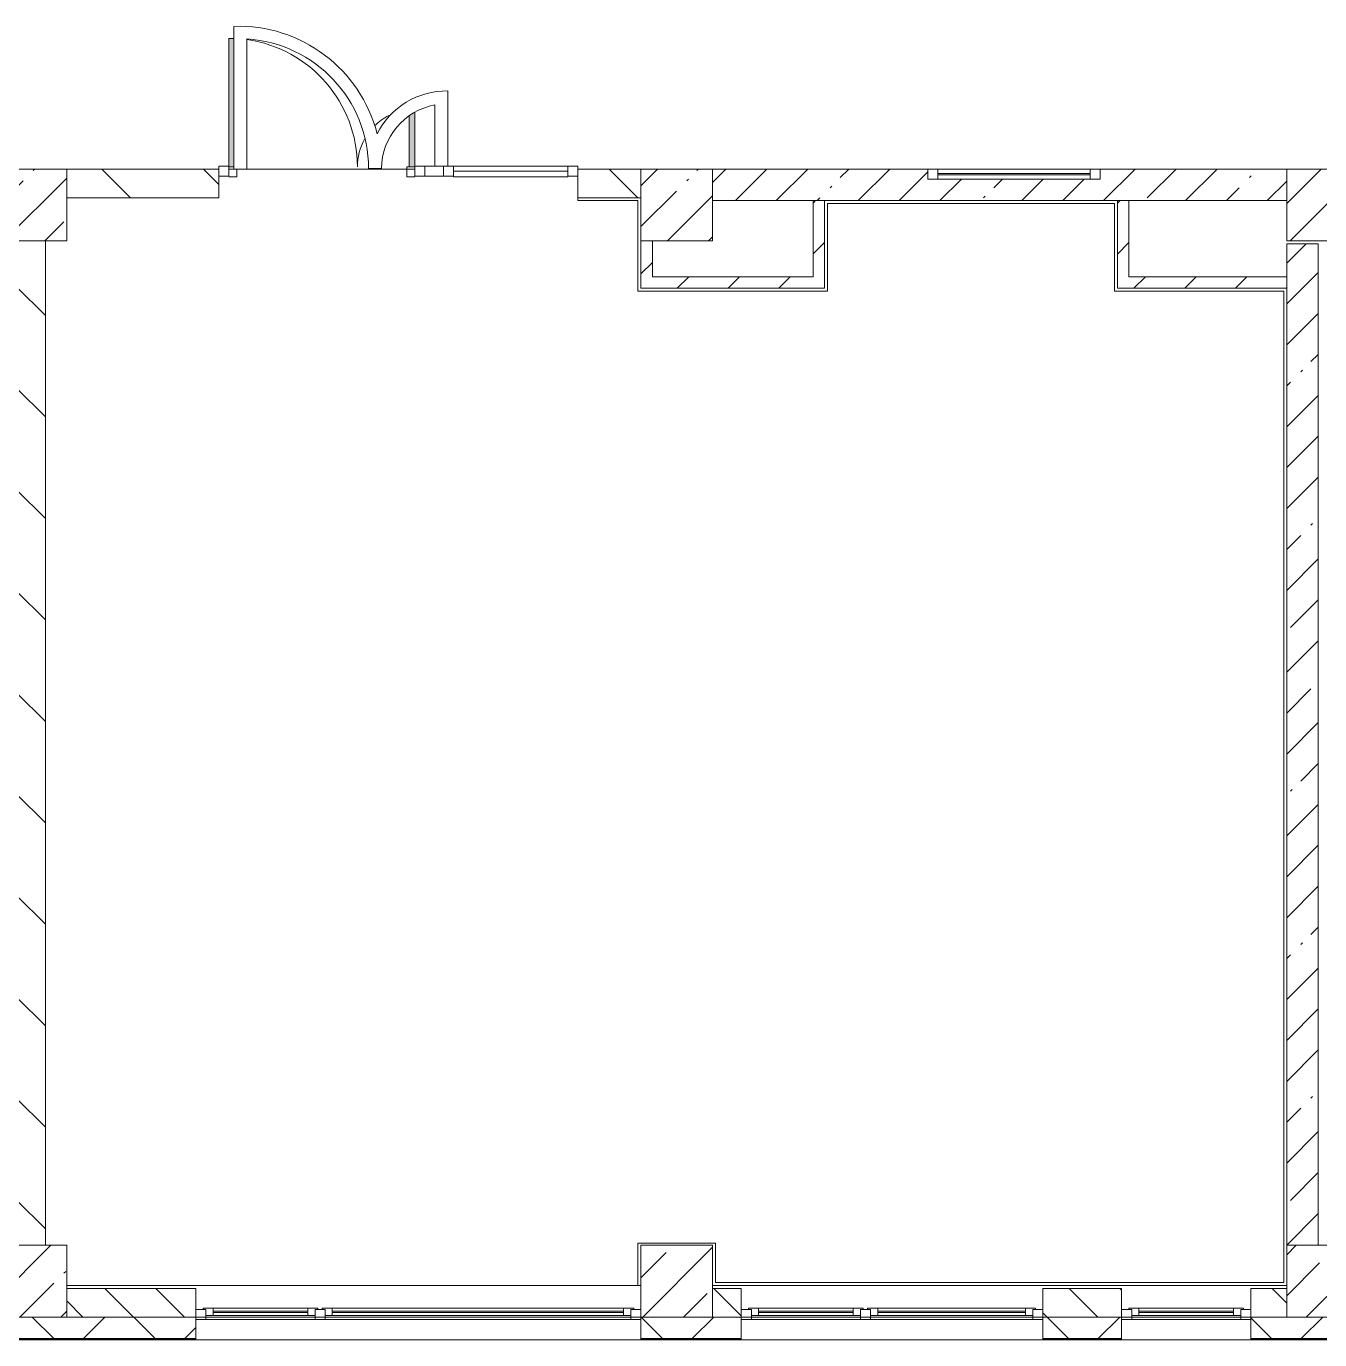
# Model space of a CAD drawing. Header units: millimetres. Extents: x -8624 to 194831, y -8553 to 29000.
# Drawn here: x 56628 to 65640, y -258 to 8895 of the extents above; entities that cross this region are included whole.
import ezdxf

# ---------------------------------------------------------------- set-up
doc = ezdxf.new("R2010")
doc.units = ezdxf.units.MM
for name, color, linetype, lineweight, true_color in [('A-DETL-GENF-3', 7, 'Continuous', 5, 0xaaaaaa), ('A-DOOR-1', 7, 'Continuous', 5, 0xaaaaaa), ('A-DOOR-2', 7, 'Continuous', 5, 0xe2e2e2), ('A-FLOR-2', 7, 'Continuous', 5, 0xaaaaaa)]:
    doc.layers.add(name, color=color, linetype=linetype, lineweight=lineweight, true_color=true_color)
for name, color, linetype, lineweight in [('A-GLAZ', 7, 'Continuous', 5), ('A-GLAZ-CURT', 7, 'Continuous', 5), ('A-GLAZ-CWMG', 7, 'Continuous', 5), ('A-WALL', 7, 'Continuous', 5), ('A-WALL-2', 7, 'Continuous', 9), ('I-WALL', 7, 'Continuous', 5), ('S-COLS', 7, 'Continuous', 5)]:
    doc.layers.add(name, color=color, linetype=linetype, lineweight=lineweight)
pattern_1 = [(45, (0, 0), (-285.1231318439457, 285.1231318439457), []), (45, (285.123, 0), (-285.1231318439457, 285.1231318439457), [504.031, -100.806, 16.764, -84.042])]
pattern_2 = [(135, (0, 0), (-353.5533905932738, -353.5533905932737), [])]
pattern_3 = [(45, (0, 0), (-176.7766952966369, 176.7766952966369), [])]

# ---------------------------------------------------------------- blocks, each defined once
blk = doc.blocks.new('BSC_Колонна _Прямоугольная - 500х500-V4-3_1_1_птичка копия 1')
at = {"layer": 'S-COLS'}
h = blk.add_hatch(dxfattribs=at)
h.set_pattern_fill('FP_6', color=256, style=0, pattern_type=2)
h.set_pattern_definition([(45, (-61160, -7650), (-285.1231318439457, 285.1231318439457), []), (45, (-60874.877, -7650), (-285.1231318439457, 285.1231318439457), [504.031, -100.806, 16.764, -84.042])])
h.paths.add_polyline_path([(-249.9999999999258, -250.0000000000471), (250.0000000000818, -250.0000000000125), (250.0000000000818, 249.9999999999778), (-249.9999999999432, 249.9999999999778)])
for p, q in [((250.0000000000001, 250), (-250.0000000000001, 249.9999999999993)), ((-250.0000000000001, 249.9999999999993), (-249.9999999999954, -249.9999999999999)), ((249.9999999999998, -249.999999999992), (250.0000000000001, 250)), ((-249.9999999999954, -249.9999999999999), (249.9999999999998, -249.999999999992))]:
    blk.add_line(p, q, dxfattribs=at)
blk = doc.blocks.new('BSC_Колонна _Прямоугольная - 500х500-V11-3_1_1_птичка копия 1')
at = {"layer": 'S-COLS'}
h = blk.add_hatch(dxfattribs=at)
h.set_pattern_fill('FP_13', color=256, style=0, pattern_type=2)
h.set_pattern_definition([(45, (-61160, -150), (-285.1231318439457, 285.1231318439457), []), (45, (-60874.877, -150), (-285.1231318439457, 285.1231318439457), [504.031, -100.806, 16.764, -84.042])])
h.paths.add_polyline_path([(-249.9999999999258, -250.0000000000471), (250.0000000000818, -250.0000000000125), (250.0000000000818, 249.9999999999778), (-249.9999999999432, 249.9999999999778), (-249.9999999999432, 206.8729335123531)])
for p, q in [((250.0000000000001, 250), (-250.0000000000001, 249.9999999999993)), ((-250.0000000000001, 249.9999999999993), (-249.9999999999954, -249.9999999999999)), ((249.9999999999998, -249.999999999992), (250.0000000000001, 250)), ((-249.9999999999954, -249.9999999999999), (249.9999999999998, -249.999999999992))]:
    blk.add_line(p, q, dxfattribs=at)
blk = doc.blocks.new('BSC_Колонна _Прямоугольная - 500х500-V12-3_1_1_птичка копия 1')
at = {"layer": 'S-COLS'}
h = blk.add_hatch(dxfattribs=at)
h.set_pattern_fill('FP_14', color=256, style=0, pattern_type=2)
h.set_pattern_definition([(45, (-65660, -150), (-285.1231318439457, 285.1231318439457), []), (45, (-65374.877, -150), (-285.1231318439457, 285.1231318439457), [504.031, -100.806, 16.764, -84.042])])
h.paths.add_polyline_path([(-249.9999999999258, -250.0000000000471), (250.0000000000645, -250.0000000000125), (250.0000000000645, 249.9999999999778), (-249.9999999999258, 249.9999999999778), (-249.9999999999258, 206.8729335123531)])
for p, q in [((250.0000000000001, 250), (-250.0000000000001, 249.9999999999993)), ((-250.0000000000001, 249.9999999999993), (-249.9999999999954, -249.9999999999999)), ((249.9999999999998, -249.999999999992), (250.0000000000001, 250)), ((-249.9999999999954, -249.9999999999999), (249.9999999999998, -249.999999999992))]:
    blk.add_line(p, q, dxfattribs=at)
blk = doc.blocks.new('BSC_Колонна _Прямоугольная - 500х500-V15-3_1_1_птичка копия 1')
at = {"layer": 'S-COLS'}
h = blk.add_hatch(dxfattribs=at)
h.set_pattern_fill('FP_17', color=256, style=0, pattern_type=2)
h.set_pattern_definition([(45, (-65660, -7650), (-285.1231318439457, 285.1231318439457), []), (45, (-65374.877, -7650), (-285.1231318439457, 285.1231318439457), [504.031, -100.806, 16.764, -84.042])])
h.paths.add_polyline_path([(-31.80821292754327, -250.0000000000125), (250.0000000000818, -249.9999999999778), (250.0000000000818, 21.999999999995), (220.0000000000713, 21.999999999995), (220.0000000000713, 29.99999999999318), (250.0000000000818, 29.99999999999318), (250.0000000000818, 250.0000000000125), (-249.9999999999085, 250.0000000000125), (-249.9999999999085, -250.0000000000125)])
for p, q in [((219.9999999999848, 249.9999999999999), (-250.0000000000001, 249.9999999999993)), ((-250.0000000000001, 249.9999999999993), (-249.9999999999954, -249.9999999999999)), ((249.9999999999998, -249.999999999992), (249.9999999999999, 21.99999999998095)), ((-249.9999999999954, -249.9999999999999), (249.9999999999998, -249.999999999992))]:
    blk.add_line(p, q, dxfattribs=at)
blk = doc.blocks.new('BSC_Колонна _Прямоугольная - 500х500-V23-3_1_1_птичка копия 1')
at = {"layer": 'S-COLS'}
h = blk.add_hatch(dxfattribs=at)
h.set_pattern_fill('FP_34', color=256, style=0, pattern_type=2)
h.set_pattern_definition([(45, (-56660, -150), (-285.1231318439457, 285.1231318439457), []), (45, (-56374.877, -150), (-285.1231318439457, 285.1231318439457), [504.031, -100.806, 16.764, -84.042])])
h.paths.add_polyline_path([(-249.9999999999258, -250.0000000000125), (250.0000000000645, -249.9999999999432), (250.0000000000645, 250.0000000000471), (-249.9999999999432, 250.0000000000471), (-249.9999999999432, 206.8729335123531)])
for p, q in [((250.0000000000001, 250), (-250.0000000000001, 249.9999999999993)), ((-250.0000000000001, 249.9999999999993), (-249.9999999999954, -249.9999999999999)), ((249.9999999999998, -249.999999999992), (250.0000000000001, 250)), ((-249.9999999999954, -249.9999999999999), (249.9999999999998, -249.999999999992))]:
    blk.add_line(p, q, dxfattribs=at)
blk = doc.blocks.new('BSC_Колонна _Прямоугольная - 500х500-V24-3_1_1_птичка копия 1')
at = {"layer": 'S-COLS'}
h = blk.add_hatch(dxfattribs=at)
h.set_pattern_fill('FP_35', color=256, style=0, pattern_type=2)
h.set_pattern_definition([(45, (-56660, -7650), (-285.1231318439457, 285.1231318439457), []), (45, (-56374.877, -7650), (-285.1231318439457, 285.1231318439457), [504.031, -100.806, 16.764, -84.042])])
h.paths.add_polyline_path([(-249.9999999999258, -250.0000000000125), (250.0000000000645, -249.9999999999432), (250.0000000000645, 250.0000000000471), (-249.9999999999432, 250.0000000000471)])
for p, q in [((250.0000000000001, 250), (-250.0000000000001, 249.9999999999993)), ((-250.0000000000001, 249.9999999999993), (-249.9999999999954, -249.9999999999999)), ((249.9999999999998, -249.999999999992), (250.0000000000001, 250)), ((-249.9999999999954, -249.9999999999999), (249.9999999999998, -249.999999999992))]:
    blk.add_line(p, q, dxfattribs=at)
blk = doc.blocks.new('120_Окно_СКБ_2Ст - 120_Окно_СКБ_2Ст 3100х2500 _мал_створка слева_ 2-22446355-3_1_1_птичка копия 1')
at = {"layer": 'A-GLAZ'}
for p, q in [((-1550.000000000005, -126.9999999999662), (-1550.000000000005, -56.99999999995605)), ((-1550.000000000005, -56.99999999995605), (-1479.999999999972, -56.99999999995618)), ((1549.999999999991, -56.99999999996092), (-1550.000000000006, -56.99999999995591)), ((-1479.999999999972, -56.99999999995618), (-1479.999999999972, -126.9999999999663)), ((650.0000000000198, -86.99999999997189), (-1479.999999999978, -86.99999999996503)), ((-1479.999999999978, -86.99999999996503), (-1479.999999999979, -126.9999999999675)), ((-1429.999999999976, -136.9999999999591), (-1429.999999999973, -86.9999999999651)), ((600.0000000000285, -136.9999999999746), (600.0000000000284, -86.99999999997173)), ((650.0000000000249, -126.9999999999697), (650.0000000000249, -56.99999999995956)), ((650.0000000000249, -56.99999999995956), (720.0000000000246, -56.9999999999597)), ((650.0000000000196, -126.9999999999744), (650.0000000000198, -86.99999999997189)), ((720.0000000000246, -56.9999999999597), (720.0000000000246, -126.9999999999698)), ((1480.000000000027, -86.99999999997233), (720.000000000027, -86.9999999999699)), ((720.000000000027, -86.9999999999699), (720.0000000000267, -126.9999999999724)), ((770.0000000000308, -136.9999999999731), (770.0000000000314, -86.99999999997003)), ((1430.000000000035, -136.9999999999752), (1430.000000000035, -86.99999999997216)), ((1480.00000000004, -126.9999999999711), (1480.00000000004, -56.99999999996092)), ((1480.00000000004, -56.99999999996092), (1549.999999999991, -56.99999999996106)), ((1480.000000000026, -126.9999999999748), (1480.000000000027, -86.99999999997233)), ((1549.999999999991, -56.99999999996106), (1549.999999999991, -126.9999999999712)), ((-1479.999999999972, -126.9999999999663), (-1550.000000000005, -126.9999999999662)), ((-1549.999963410358, -126.999999999966), (-1499.999999999971, -126.9999999999661)), ((-1479.999999999979, -126.9999999999675), (-1499.999999999976, -126.9999999999675)), ((-1499.999999999976, -126.9999999999675), (-1499.999999999976, -136.999999999968)), ((-1499.999999999976, -136.999999999968), (670.0000000000283, -136.999999999975)), ((670.0000000000284, -136.9999999999753), (-1499.999999999976, -136.9999999999579)), ((-1429.999999999974, -106.9999999999631), (600.0000000000288, -106.9999999999696)), ((600.0000000000288, -116.9999999999696), (-1429.999999999975, -116.999999999963)), ((720.0000000000246, -126.9999999999698), (650.0000000000249, -126.9999999999697)), ((670.0000000000283, -126.9999999999745), (650.0000000000196, -126.9999999999744)), ((670.0000000000239, -126.9999999999696), (700.000000000028, -126.9999999999697)), ((670.0000000000283, -136.999999999975), (670.0000000000283, -126.9999999999745)), ((720.0000000000267, -126.9999999999724), (700.0000000000305, -126.9999999999723)), ((700.0000000000305, -126.9999999999723), (700.0000000000305, -136.9999999999729)), ((700.0000000000305, -136.9999999999729), (1500.000000000035, -136.9999999999754)), ((1500.000000000035, -136.9999999999754), (700.0000000000304, -136.9999999999729)), ((770.0000000000313, -106.9999999999679), (1430.000000000035, -106.99999999997)), ((1430.000000000035, -116.9999999999699), (770.0000000000313, -116.9999999999678)), ((1549.999999999991, -126.9999999999712), (1480.00000000004, -126.9999999999711)), ((1500.000000000035, -126.9999999999749), (1480.000000000026, -126.9999999999748)), ((1500.000000000031, -126.9999999999709), (1549.999999999991, -126.999999999971)), ((1500.000000000035, -136.9999999999754), (1500.000000000035, -126.9999999999749))]:
    blk.add_line(p, q, dxfattribs=at)
blk = doc.blocks.new('120_Окно_СКБ_1Ст - 120_Окно_СКБ_1Ст 900х2500_h_-V30-3_1_1_птичка копия 1')
at = {"layer": 'A-GLAZ'}
for p, q in [((-450.0000000000072, -126.9999999999679), (-450.0000000000072, -56.9999999999578)), ((-450.0000000000072, -56.9999999999578), (-379.9999999999655, -56.99999999995794)), ((449.999999999992, -56.99999999995914), (-450.0000000000076, -56.99999999995769)), ((-379.9999999999655, -56.99999999995794), (-379.9999999999655, -126.9999999999681)), ((379.999999999989, -86.99999999996878), (-380.0000000000107, -86.99999999996635)), ((-380.0000000000107, -86.99999999996635), (-380.0000000000108, -126.9999999999688)), ((-330.0000000000068, -136.9999999999696), (-330.0000000000063, -86.9999999999665)), ((329.9999999999974, -136.9999999999717), (329.9999999999976, -86.99999999996864)), ((380.000000000048, -126.9999999999693), (380.000000000048, -56.99999999995916)), ((380.000000000048, -56.99999999995916), (449.9999999999924, -56.99999999995929)), ((379.9999999999889, -126.9999999999713), (379.999999999989, -86.99999999996878)), ((449.9999999999924, -56.99999999995929), (449.9999999999924, -126.9999999999694)), ((-379.9999999999655, -126.9999999999681), (-450.0000000000072, -126.9999999999679)), ((-450.0000000000076, -126.9999999999679), (-400.0000000000041, -126.999999999968)), ((-380.0000000000108, -126.9999999999688), (-400.000000000007, -126.9999999999688)), ((-400.000000000007, -126.9999999999688), (-400.000000000007, -136.9999999999693)), ((-400.000000000007, -136.9999999999693), (399.999999999997, -136.9999999999719)), ((399.999999999997, -136.9999999999719), (-400.000000000007, -136.9999999999693)), ((-330.0000000000065, -106.9999999999643), (329.9999999999974, -106.9999999999664)), ((329.9999999999974, -116.9999999999664), (-330.0000000000065, -116.9999999999643)), ((449.9999999999924, -126.9999999999694), (380.000000000048, -126.9999999999693)), ((399.999999999997, -126.9999999999714), (379.9999999999889, -126.9999999999713)), ((400.0000000000097, -126.9999999999692), (449.999999999992, -126.9999999999693)), ((399.999999999997, -136.9999999999719), (399.999999999997, -126.9999999999714))]:
    blk.add_line(p, q, dxfattribs=at)
blk = doc.blocks.new('120_Окно_СКБ_2Ст - 120_Окно_СКБ_2Ст 2100х2400 _мал створка справа_-V31-3_1_1_птичка копия 1')
at = {"layer": 'A-GLAZ'}
for p, q in [((-1050.000000000006, -126.999999999967), (-1050.000000000006, -56.99999999995686)), ((-1050.000000000006, -56.99999999995686), (-979.999999999972, -56.99999999995699)), ((1049.999999999991, -56.9999999999601), (-1050.000000000006, -56.99999999995672)), ((-979.999999999972, -56.99999999995699), (-979.999999999972, -126.9999999999671)), ((150.0000000000198, -86.99999999996864), (-979.9999999999795, -86.999999999965)), ((-979.9999999999795, -86.999999999965), (-979.9999999999797, -126.9999999999675)), ((-929.9999999999758, -136.9999999999682), (-929.9999999999752, -86.99999999996517)), ((100.0000000000283, -136.9999999999715), (100.0000000000284, -86.99999999996848)), ((150.0000000000245, -126.999999999969), (150.0000000000245, -56.99999999995882)), ((150.0000000000245, -56.99999999995882), (220.0000000000244, -56.99999999995889)), ((150.0000000000196, -126.9999999999712), (150.0000000000198, -86.99999999996864)), ((220.0000000000244, -56.99999999995889), (220.0000000000244, -126.999999999969)), ((980.0000000000263, -86.99999999997071), (220.0000000000266, -86.99999999996828)), ((220.0000000000266, -86.99999999996828), (220.0000000000265, -126.9999999999708)), ((270.0000000000305, -136.9999999999715), (270.000000000031, -86.99999999996842)), ((930.0000000000348, -136.9999999999736), (930.0000000000349, -86.99999999997056)), ((980.0000000000405, -126.9999999999702), (980.0000000000405, -56.9999999999601)), ((980.0000000000405, -56.9999999999601), (1049.999999999992, -56.99999999996024)), ((980.0000000000261, -126.9999999999732), (980.0000000000263, -86.99999999997071)), ((1049.999999999992, -56.99999999996024), (1049.999999999992, -126.9999999999704)), ((-979.999999999972, -126.9999999999671), (-1050.000000000006, -126.999999999967)), ((-1050.000000000006, -126.9999999999668), (-999.9999999999815, -126.9999999999669)), ((-979.9999999999797, -126.9999999999675), (-999.9999999999761, -126.9999999999674)), ((-999.9999999999761, -126.9999999999674), (-999.9999999999762, -136.9999999999679)), ((-999.9999999999761, -136.9999999999679), (170.0000000000281, -136.9999999999717)), ((170.0000000000281, -136.9999999999718), (-999.9999999999761, -136.999999999968)), ((-929.9999999999753, -106.999999999963), (100.0000000000284, -106.9999999999663)), ((100.0000000000283, -116.9999999999663), (-929.9999999999757, -116.9999999999629)), ((220.0000000000244, -126.999999999969), (150.0000000000245, -126.999999999969)), ((170.0000000000281, -126.9999999999712), (150.0000000000196, -126.9999999999712)), ((170.0000000000174, -126.9999999999688), (200.0000000000322, -126.9999999999688)), ((170.0000000000281, -136.9999999999717), (170.0000000000281, -126.9999999999712)), ((220.0000000000265, -126.9999999999708), (200.0000000000303, -126.9999999999707)), ((200.0000000000303, -126.9999999999707), (200.0000000000302, -136.9999999999712)), ((200.0000000000302, -136.9999999999712), (1000.000000000034, -136.9999999999738)), ((1000.000000000034, -136.9999999999738), (200.0000000000302, -136.9999999999712)), ((270.0000000000308, -106.9999999999662), (930.0000000000348, -106.9999999999684)), ((930.0000000000348, -116.9999999999683), (270.0000000000308, -116.9999999999662)), ((1049.999999999992, -126.9999999999704), (980.0000000000405, -126.9999999999702)), ((1000.000000000034, -126.9999999999733), (980.0000000000261, -126.9999999999732)), ((1000.000000000041, -126.9999999999701), (1049.999999999991, -126.9999999999702)), ((1000.000000000034, -136.9999999999738), (1000.000000000034, -126.9999999999733))]:
    blk.add_line(p, q, dxfattribs=at)
blk = doc.blocks.new('Прямоугольный импост - 50 x 70 мм-V135-3_1_1_птичка копия 1')
at = {"layer": 'A-GLAZ-CWMG'}
for p, q in [((-70.0000000000014, 34.99999999999962), (0, 34.99999999999962)), ((-70.0000000000014, -34.99999999999962), (-70.0000000000014, 34.99999999999962)), ((0, 34.99999999999962), (0, -34.99999999999962)), ((0, -34.99999999999962), (-70.0000000000014, -34.99999999999962))]:
    blk.add_line(p, q, dxfattribs=at)
blk = doc.blocks.new('Дверь_Витражная_остекление_ - ДВН_ДАО_Главный вход_1200 в свету-V144-3_1_1_птичка копия 1')
at = {"layer": 'A-DOOR-2'}
for points in [[(-647.4999999999308, 29.99999999999318), (-613.4883955160102, 35.00000000004402), (-613.4883955160102, 924.9999999999803), (-647.4999999999135, 921.0285123780409), (-647.4999999999308, 35.00000000004402)], [(647.5000000000521, 29.99999999999318), (647.5000000000521, 409.7514896865248), (607.5000000000438, 377.6535876246715), (607.5000000000438, 29.99999999999318)]]:
    blk.add_hatch(color=256, dxfattribs=at).paths.add_polyline_path(points)
at = {"layer": 'A-DETL-GENF-3'}
for p, q in [((-613.4883955160785, 924.9999999999727), (-647.4999999999917, 924.9999999999728)), ((-647.4999999999917, 924.9999999999728), (-647.4999999999932, 35.0000000000493)), ((607.4999999999853, 384.3286466732542), (607.499999999986, 29.99999999999379)), ((647.499999999986, 35.00000000000707), (647.4999999999853, 409.7514896866024)), ((-647.4999999999932, 29.99999999999403), (-613.4883955160694, 29.99999999999397)), ((-613.4883955160675, 29.99999999999399), (-647.499999999993, 29.99999999999397)), ((-592.499999999993, -40.000000000006), (-592.499999999993, 14.27663262148896)), ((592.499999999986, -40.00000000000602), (592.499999999986, 29.99999999999399)), ((592.499999999986, 29.99999999999398), (647.499999999986, 29.99999999999398)), ((607.499999999986, 29.99999999999376), (647.499999999986, 29.99999999999384)), ((-647.499999999993, -40.00000000000602), (-592.4999999999928, -40.000000000006)), ((647.499999999986, -40.00000000000602), (592.499999999986, -40.00000000000602))]:
    blk.add_line(p, q, dxfattribs=at)
at = {"layer": 'A-DOOR-1'}
for p, q in [((-647.4999999999898, 924.9999999999732), (-647.499999999993, 35.00000000004943)), ((647.4999999999848, 409.7514896866027), (647.499999999986, 35.00000000000713))]:
    blk.add_line(p, q, dxfattribs=at)
for centre, radius, start, end in [((-647.4999999999931, 29.99999999999402), 894.9999999999797, 87.78642507887356, 89.99999999999984), ((-647.4999999999931, 29.99999999999402), 894.999999999979, 359.9999999999996, 81.92896125367729), ((647.4999999999861, 29.99999999999401), 400.0000000000005, 116.9008614703903, 134.5716358946997), ((647.4999999999861, 29.99999999999401), 400.0000000000004, 151.2391021069193, 179.9999999999997)]:
    blk.add_arc(centre, radius, start, end, dxfattribs=at)
blk = doc.blocks.new('Системная панель - Стемалит - 40мм-V137-3_1_1_птичка копия 1')
at = {"layer": 'A-GLAZ-CURT'}
for p, q in [((65.00000000000254, 34.99999999999962), (-65.00000000000254, 34.99999999999962)), ((-65.00000000000254, 34.99999999999962), (-65.00000000000254, -34.99999999999962)), ((65.00000000000254, -34.99999999999962), (65.00000000000254, 34.99999999999962)), ((-65.00000000000254, -34.99999999999962), (65.00000000000254, -34.99999999999962))]:
    blk.add_line(p, q, dxfattribs=at)
blk = doc.blocks.new('Прямоугольный импост - 50 x 70 мм-V138-3_1_1_птичка копия 1')
at = {"layer": 'A-GLAZ-CWMG'}
for p, q in [((-35.0000000000007, 34.99999999999962), (35.0000000000007, 34.99999999999962)), ((-35.0000000000007, -34.99999999999962), (-35.0000000000007, 34.99999999999962)), ((35.0000000000007, 34.99999999999962), (35.0000000000007, -34.99999999999962)), ((35.0000000000007, -34.99999999999962), (-35.0000000000007, -34.99999999999962))]:
    blk.add_line(p, q, dxfattribs=at)
blk = doc.blocks.new('Прямоугольный импост - 50 x 70 мм-V139-3_1_1_птичка копия 1')
at = {"layer": 'A-GLAZ-CWMG'}
for p, q in [((0, 34.99999999999962), (-70.0000000000014, 34.99999999999962)), ((-70.0000000000014, 34.99999999999962), (-70.0000000000014, -34.99999999999962)), ((0, -34.99999999999962), (0, 34.99999999999962)), ((-70.0000000000014, -34.99999999999962), (0, -34.99999999999962))]:
    blk.add_line(p, q, dxfattribs=at)
blk = doc.blocks.new('Системная панель - Стекло - 40мм-V145-3_1_1_птичка копия 1')
at = {"layer": 'A-GLAZ-CURT'}
h = blk.add_hatch(dxfattribs=at)
h.set_pattern_fill('FP_114', color=256, style=0, pattern_type=2)
h.set_pattern_definition([(45, (-60502.5, -7385.723000000001), (-1414.213562373095, 1414.213562373095), [1000, -3000]), (45, (-61502.5, -7885.723000000001), (-1414.213562373095, 1414.213562373095), [3000, -1000]), (45, (-59502.5, -8385.723), (-1414.213562373095, 1414.213562373095), [1000, -3000])])
h.paths.add_polyline_path([(397.5000000000742, -39.99999999999091), (397.5000000000742, 3.465174813754857e-11), (-397.4999999999356, 0), (-397.4999999999356, -39.99999999999091)])
for p, q in [((397.5000000000049, 0), (-397.5000000000049, 0)), ((-397.5000000000049, 0), (-397.5000000000049, -39.99999999999957)), ((397.5000000000049, -39.99999999999957), (397.5000000000049, 0)), ((-397.5000000000049, -39.99999999999957), (397.5000000000049, -39.99999999999957))]:
    blk.add_line(p, q, dxfattribs=at)
blk = doc.blocks.new('Прямоугольный импост - 50 x 70 мм-V141-3_1_1_птичка копия 1')
at = {"layer": 'A-GLAZ-CWMG'}
for p, q in [((-35.0000000000007, 34.99999999999962), (35.0000000000007, 34.99999999999962)), ((-35.0000000000007, -34.99999999999962), (-35.0000000000007, 34.99999999999962)), ((35.0000000000007, 34.99999999999962), (35.0000000000007, -34.99999999999962)), ((35.0000000000007, -34.99999999999962), (-35.0000000000007, -34.99999999999962))]:
    blk.add_line(p, q, dxfattribs=at)
blk = doc.blocks.new('Прямоугольный импост - 50 x 70 мм-V142-3_1_1_птичка копия 1')
at = {"layer": 'A-GLAZ-CWMG'}
blk.add_line((42059.99998117722, 7920.00000533465), (41264.99998117721, 7920.000005334658), dxfattribs=at)
blk = doc.blocks.new('120_Окно_СКБ_1Ст - 120_Окно_СКБ_1Ст 400х1200 EI30-V148-3_1_1_птичка копия 1')
at = {"layer": 'A-GLAZ'}
for p, q in [((-600.0000000000073, 40.00000000095767), (-600.0000000000073, 110.0000000009678)), ((-600.0000000000073, 110.0000000009678), (-529.9999999999654, 110.0000000009677)), ((599.9999999999919, 110.000000000966), (-600.0000000000076, 110.0000000009679)), ((-529.9999999999654, 110.0000000009677), (-529.9999999999654, 40.00000000095757)), ((530.0000000000479, 40.00000000095588), (530.0000000000479, 110.000000000966)), ((530.0000000000479, 110.000000000966), (599.9999999999923, 110.0000000009659)), ((599.9999999999923, 110.0000000009659), (599.9999999999923, 40.00000000095577)), ((-529.9999999999654, 40.00000000095757), (-600.0000000000073, 40.00000000095767)), ((-600.0000000000076, 40.00000000095777), (599.9999999999919, 40.00000000095583)), ((529.9999999999892, 80.00000000095692), (-530.0000000000099, 80.00000000096034)), ((529.9999999999892, 70.00000000095696), (-530.0000000000099, 70.00000000096038)), ((599.9999999999923, 40.00000000095577), (530.0000000000479, 40.00000000095588))]:
    blk.add_line(p, q, dxfattribs=at)

msp = doc.modelspace()

# ---------------------------------------------------------------- hatches: boundary and pattern name
at = {"layer": 'A-WALL'}
h = msp.add_hatch(dxfattribs=at)
h.set_pattern_fill('FP_25', color=256, style=0, pattern_type=2)
h.set_pattern_definition([(135, (0, 0), (-176.7766952966369, -176.7766952966369), [])])
h.paths.add_polyline_path([(65159.99998200464, -100.0000000018485), (65409.99998117729, -100.0000000018485), (65409.99998117732, 99.99999999814072), (65159.99998200464, 99.99999999814072)])
h.paths.add_polyline_path([(54760.00002882862, -100.0000000018485), (55510.00002882863, -100.0000000018485), (55510.00002882863, 99.99999999817537), (54760.00002882862, 99.99999999817537)])
h.paths.add_polyline_path([(56909.99998117727, -100.0000000018485), (57810.00001776696, -100.0000000018485), (57810.00001776696, 99.99999999817537), (56909.99998117727, 99.99999999817537), (56909.99998117727, -52.16707153344387)])
h.paths.add_polyline_path([(64259.99998200464, -100.0000000018485), (64259.99998200464, 99.99999999814072), (63710.00001776696, 99.99999999817537), (63710.00001776696, -100.0000000018485)])
h.paths.add_polyline_path([(61409.99998117732, -100.0000000018485), (61610.00001776699, -100.0000000018485), (61610.00001776699, 99.99999999817537), (61409.99998117732, 99.99999999817537), (61409.99998117732, 42.85713240114137)])
h.paths.add_polyline_path([(43409.99998117727, -100.0000000017792), (44309.99999639121, -100.0000000017792), (44309.99999639121, 99.99999999821003), (43409.99998117727, 99.99999999821003), (43409.99998117727, -9.090909930918952)])
h.paths.add_polyline_path([(47909.99997850879, -100.0000000017792), (48160.00001545438, -100.0000000017792), (48160.00001545438, 99.99999999821003), (47909.99997850879, 99.99999999821003), (47909.99997850879, 5.660357372297859)])
h.paths.add_polyline_path([(41569.8793071824, -100.0000000017792), (41759.99998117729, -100.0000000017792), (41759.99998117729, 99.99999999821003), (41139.99989150298, 99.99999999821003), (41139.99989150298, -100.0000000017445)])
h.paths.add_polyline_path([(50260.00001545437, -100.0000000017792), (51010.00001776707, -100.0000000017792), (51010.00001776708, 99.99999999817537), (50260.00001545437, 99.99999999821003)])
h.paths.add_polyline_path([(42909.99998117726, -100.0000000017792), (42909.99998117726, 99.99999999821003), (42659.9999811773, 99.99999999821003), (42659.9999811773, -100.0000000017792)])
h.paths.add_polyline_path([(52409.99998117727, -100.0000000017792), (52660.00002882863, -100.0000000017792), (52660.00002882863, 99.99999999817537), (52409.99998117727, 99.99999999817537), (52409.99998117727, 33.33332160776327)])
h.paths.add_polyline_path([(38539.99989636697, -100.0000000017445), (38539.99989636697, 99.99999999821003), (38489.99997886463, 99.99999999821003), (38489.99997886463, -100.0000000017445)])
h = msp.add_hatch(dxfattribs=at)
h.set_pattern_fill('FP_27', color=256, style=0, pattern_type=2)
h.set_pattern_definition([(45, (0, 0), (-353.5533905932738, 353.5533905932738), []), (135, (0, 0), (-353.5533905932738, -353.5533905932737), [])])
h.paths.add_polyline_path([(71559.99998568461, -250.0000000018837), (75699.99999297776, -250.0000000018837), (75699.99999297776, -100.0000000018831), (71559.99998568461, -100.0000000018831)])
h.paths.add_polyline_path([(70083.43481659549, -250.0000000018837), (70659.99998568461, -250.0000000018837), (70659.99998568461, -100.0000000018831), (67060.00005172318, -100.0000000018831), (67060.00005172318, -250.000000001849)])
h.paths.add_polyline_path([(61172.9487199039, -250.000000001849), (61610.00001776697, -250.000000001849), (61610.00001776699, -100.0000000018485), (60910.00001776698, -100.0000000018485), (60910.00001776698, -250.000000001849)])
h.paths.add_polyline_path([(64259.99998200464, -250.000000001849), (64259.99998200464, -100.0000000018485), (63710.00001776696, -100.0000000018485), (63710.00001776696, -250.000000001849)])
h.paths.add_polyline_path([(56717.7056715581, -250.000000001849), (57810.00001776697, -250.000000001849), (57810.00001776696, -100.0000000018485), (56627.08964493667, -100.0000000018485), (56627.08964493667, -250.000000001849)])
h.paths.add_polyline_path([(66160.00005172318, -250.000000001849), (66160.00005172318, -100.0000000018831), (65159.99998200464, -100.0000000018831), (65159.99998200464, -250.000000001849), (65910.00004490327, -250.000000001849)])
at = {"layer": 'I-WALL'}
h = msp.add_hatch(dxfattribs=at)
h.set_pattern_fill('FP_26', color=256, style=0, pattern_type=2)
h.set_pattern_definition(pattern_2)
h.paths.add_polyline_path([(60469.99998117726, 7700.000005334584), (60909.99998117729, 7700.000005334584), (60909.99998117729, 7900.000005334573), (60469.99998117726, 7900.000005334573)])
h.paths.add_polyline_path([(57969.99998117729, 7700.000005334584), (57969.99998117729, 7900.000005334573), (56909.99998117727, 7900.000005334573), (56909.99998117727, 7700.000005334584), (57608.75428122727, 7700.000005334584)])
h = msp.add_hatch(dxfattribs=at)
h.set_pattern_fill('FP_23', color=256, style=0, pattern_type=2)
h.set_pattern_definition(pattern_1)
h.paths.add_polyline_path([(62909.99998117729, 7680.000005334554), (65409.99998117732, 7680.000005334554), (65409.99998117732, 7900.000005334538), (64109.99998117729, 7900.000005334538), (64109.99998117729, 7830.00000533556), (62909.99998117729, 7830.00000533556), (62909.99998117729, 7900.000005334573), (61409.99998117732, 7900.000005334573), (61409.99998117732, 7680.000005334554), (62189.99998117728, 7680.000005334554)])
h = msp.add_hatch(dxfattribs=at)
h.set_pattern_fill('FP_28', color=256, style=0, pattern_type=2)
h.set_pattern_definition(pattern_3)
h.paths.add_polyline_path([(62189.99998117728, 7150.00000533457), (62189.99998117728, 7680.000005334554), (62109.99998117729, 7680.000005334554), (62109.99998117729, 7150.00000533457)])
h = msp.add_hatch(dxfattribs=at)
h.set_pattern_fill('FP_28', color=256, style=0, pattern_type=2)
h.set_pattern_definition(pattern_3)
h.paths.add_polyline_path([(64309.99998117729, 7070.000005334588), (64309.99998117729, 7680.000005334554), (64229.99998117729, 7680.000005334554), (64229.99998117729, 7070.000005334588)])
h = msp.add_hatch(dxfattribs=at)
h.set_pattern_fill('FP_26', color=256, style=0, pattern_type=2)
h.set_pattern_definition(pattern_2)
h.paths.add_polyline_path([(56560.7131013523, 399.9999999982111), (56760.71310135229, 399.9999999982111), (56760.7131013523, 7400.000005334583), (56560.7131013523, 7400.000005334583), (56560.7131013523, 4710.887329966772)])
h = msp.add_hatch(dxfattribs=at)
h.set_pattern_fill('FP_28', color=256, style=0, pattern_type=2)
h.set_pattern_definition(pattern_3)
h.paths.add_polyline_path([(60989.99998117729, 7150.00000533457), (60989.99998117729, 7400.000005334548), (60909.99998117729, 7400.000005334548), (60909.99998117729, 7150.00000533457)])
h = msp.add_hatch(dxfattribs=at)
h.set_pattern_fill('FP_23', color=256, style=0, pattern_type=2)
h.set_pattern_definition(pattern_1)
h.paths.add_polyline_path([(65410.00004490328, 399.9999999981418), (65629.9999811773, 399.9999999981418), (65628.1917682497, 7380.000005334588), (65409.99998117732, 7380.000005334588), (65409.99998117732, 4710.887329966772)])
h = msp.add_hatch(dxfattribs=at)
h.set_pattern_fill('FP_28', color=256, style=0, pattern_type=2)
h.set_pattern_definition(pattern_3)
h.paths.add_polyline_path([(60909.99998117729, 7070.000005334588), (62189.99998117728, 7070.000005334588), (62189.99998117728, 7150.00000533457), (60909.99998117729, 7150.00000533457)])
h = msp.add_hatch(dxfattribs=at)
h.set_pattern_fill('FP_28', color=256, style=0, pattern_type=2)
h.set_pattern_definition(pattern_3)
h.paths.add_polyline_path([(65409.99998117732, 7070.000005334588), (65409.99998117732, 7150.00000533457), (64309.99998117729, 7150.00000533457), (64309.99998117729, 7070.000005334588), (64737.14315858053, 7070.000005334588)])

# ---------------------------------------------------------------- linework, layer by layer
at = {"layer": 'A-FLOR-2'}
for p, q in [((58074.01158566113, 8894.430841773992), (58074.01158566113, 7900.000005333667)), ((58164.01158566113, 7900.000005333667), (58164.01158566114, 8806.751885090207)), ((59564.16142306243, 7920.723372712184), (59564.16142306244, 8443.948302813878)), ((59474.16142306243, 8346.441211179137), (59474.16142306242, 7920.723372712186)), ((58074.01158566112, 7900.000005334583), (58039.99998117721, 7900.000005334583)), ((58074.01158566113, 7900.000005333667), (58164.01158566113, 7900.000005333667)), ((59334.99998117719, 7900.000005334578), (58164.01158566113, 7900.000005334582)), ((59012.65239863659, 7903.500005333638), (59102.6749141475, 7903.500005333632)), ((60469.99998117721, 7680.000005334575), (60469.99998117721, 7700.000005334582)), ((60889.99998117724, 7680.000005334574), (60469.99998117721, 7680.000005334575)), ((60889.99998117724, 7050.000005334589), (60889.99998117724, 7680.000005334574)), ((64209.99998117723, 7660.000005334563), (62209.99998117724, 7660.000005334569)), ((62209.99998117724, 7660.000005334569), (62209.99998117724, 7050.000005334585)), ((64209.99998117723, 7050.000005334576), (64209.99998117723, 7660.000005334563)), ((62209.99998117724, 7050.000005334585), (60889.99998117724, 7050.000005334589)), ((65389.99998117724, 7050.000005334571), (64209.99998117723, 7050.000005334576)), ((65389.99998117723, 139.9999999981598), (65389.99998117724, 7050.000005334571)), ((60889.99998117721, 119.9999999981582), (60889.99998117721, 414.9999999981741)), ((60889.99998117721, 414.9999999981741), (61429.99998117724, 414.999999998172)), ((61429.99998117724, 414.999999998172), (61429.99998117724, 139.9999999981717)), ((61429.99998117724, 139.9999999981717), (65389.99998117723, 139.9999999981598))]:
    msp.add_line(p, q, dxfattribs=at)
for centre, radius, start, end in [((58107.66142275763, 7900.00000533368), 994.9999999999961, 14.33828662821184, 91.93805160844883), ((58107.64337465054, 7903.500005333701), 905.0090239860582, 359.9999999999953, 86.42903845195221), ((59556.66142306243, 7900.000005333664), 544.0000003047957, 89.2100515434131, 153.0664816404145), ((59556.66142306243, 7900.000005333664), 454.0000003048023, 100.4698480473871, 179.5582880735706)]:
    msp.add_arc(centre, radius, start, end, dxfattribs=at)
at = {"layer": 'A-WALL'}
for p, q in [((57810.00001776689, 99.99999999818377), (56909.99998117722, 99.99999999818668)), ((57810.00001776689, -258.0000000018265), (57810.00001776689, 99.99999999818377)), ((61610.00001776691, 99.99999999817149), (61409.99998117724, 99.99999999817213)), ((61610.00001776691, -258.0000000018388), (61610.00001776691, 99.99999999817149)), ((64259.99998200457, 99.99999999816292), (63710.0000177669, 99.9999999981647)), ((63710.0000177669, 99.9999999981647), (63710.00001776691, -258.0000000018456)), ((64259.99998200457, -258.0000000018474), (64259.99998200457, 99.99999999816292)), ((65409.99998117723, 99.9999999981592), (65159.99998200458, 99.99999999816)), ((65159.99998200458, 99.99999999816), (65159.99998200457, -258.0000000018503)), ((57810.00001776689, -100.0000000018265), (60909.99998117724, -100.0000000018365)), ((60910.0000177669, -100.0000000018365), (60910.0000177669, -258.0000000018365)), ((61610.00001776691, -100.0000000018388), (63710.00001776691, -100.0000000018455)), ((64259.99998200457, -100.0000000018473), (65159.99998200457, -100.0000000018502)), ((65159.99998200457, -258.0000000018503), (51010.00001776702, -258.0000000018045)), ((65159.99998200457, -258.0000000018503), (75857.99999297767, -258.0000000018845))]:
    msp.add_line(p, q, dxfattribs=at)
at = {"layer": 'A-WALL-2'}
for p, q in [((62189.99998117722, 7680.000005334569), (62109.99998117722, 7680.000005334569)), ((64309.99998117723, 7680.000005334563), (64229.99998117723, 7680.000005334563)), ((65409.99998117724, 7070.000005334571), (65409.99998117724, 7150.000005334571)), ((56909.99998117721, -100.0000000018133), (57810.00001776689, -100.0000000018162)), ((61409.99998117724, -100.0000000018279), (61610.00001776691, -100.0000000018285)), ((63710.00001776691, -100.0000000018353), (64259.99998200457, -100.0000000018371)), ((65410.00004490322, -100.000000001851), (65159.99998200458, -100.0000000018502)), ((56410.00002882856, -250.000000001822), (57810.00001776691, -250.0000000018265)), ((56410.00002882856, -253.000000001822), (57810.00001776691, -253.0000000018265)), ((60910.0000177669, -250.0000000018365), (61610.00001776691, -250.0000000018388)), ((60910.0000177669, -253.0000000018366), (61610.00001776691, -253.0000000018388)), ((63710.00001776691, -250.0000000018456), (64259.99998200457, -250.0000000018474)), ((63710.00001776691, -253.0000000018456), (64259.99998200457, -253.0000000018474)), ((65159.99998200457, -250.0000000018503), (66160.00005172308, -250.0000000018535)), ((65159.99998200457, -253.0000000018503), (66160.0000517231, -253.0000000018535))]:
    msp.add_line(p, q, dxfattribs=at)
at = {"layer": 'I-WALL'}
for p, q in [((57969.99998117721, 7900.000005334583), (56909.9999811772, 7900.000005334587)), ((57969.99998117721, 7700.000005334583), (57969.99998117721, 7900.000005334583)), ((60909.99998117724, 7900.000005334573), (60469.9999811772, 7900.000005334575)), ((60469.9999811772, 7900.000005334575), (60469.9999811772, 7700.000005334575)), ((62909.99998117721, 7900.000005334567), (61409.99998117724, 7900.000005334571)), ((65409.99998117724, 7900.000005334558), (64109.99998117722, 7900.000005334562)), ((56909.9999811772, 7700.000005334587), (57969.99998117721, 7700.000005334583)), ((60469.9999811772, 7700.000005334575), (60909.99998117724, 7700.000005334573)), ((61409.99998117724, 7680.000005334571), (62109.99998117722, 7680.000005334569)), ((62109.99998117722, 7680.000005334569), (62109.99998117722, 7150.000005334585)), ((62189.99998117722, 7070.000005334585), (62189.99998117722, 7680.000005334569)), ((62189.99998117722, 7680.000005334568), (64229.99998117723, 7680.000005334563)), ((64229.99998117723, 7680.000005334563), (64229.99998117723, 7070.000005334576)), ((64309.99998117723, 7150.000005334576), (64309.99998117723, 7680.000005334563)), ((64309.99998117723, 7680.000005334563), (65409.99998117724, 7680.000005334558)), ((56760.71310135222, 399.9999999981873), (56760.71310135223, 7400.000005334599)), ((60909.99998117724, 7400.000005334557), (60909.99998117724, 7070.000005334586)), ((60989.99998117724, 7150.000005334586), (60989.99998117724, 7400.000005334557)), ((65409.99998117724, 7380.000005334578), (65409.99998117724, 7150.000005334571)), ((65629.99998117724, 7380.000005334577), (65409.99998117724, 7380.000005334578)), ((65629.99998117723, 399.9999999981746), (65629.99998117724, 7380.000005334577)), ((62109.99998117722, 7150.000005334586), (60989.99998117724, 7150.000005334586)), ((65409.99998117724, 7150.000005334571), (64309.99998117723, 7150.000005334576)), ((60909.99998117724, 7070.000005334586), (62189.99998117722, 7070.000005334585)), ((64229.99998117723, 7070.000005334576), (65409.99998117724, 7070.000005334571)), ((65409.99998117724, 7070.000005334571), (65409.99998117723, 399.9999999981754)), ((56909.99998117721, 119.9999999981867), (60909.99998117724, 119.9999999981737)), ((61409.99998117724, 119.9999999981721), (65409.99998117723, 119.9999999981592))]:
    msp.add_line(p, q, dxfattribs=at)

# ---------------------------------------------------------------- block references
at = {"layer": 'A-DOOR-1'}
msp.add_blockref('Дверь_Витражная_остекление_ - ДВН_ДАО_Главный вход_1200 в свету-V144-3_1_1_птичка копия 1', (58687.49998117719, 7885.723372712184), dxfattribs=at)
at = {"layer": 'A-GLAZ'}
msp.add_blockref('120_Окно_СКБ_1Ст - 120_Окно_СКБ_1Ст 400х1200 EI30-V148-3_1_1_птичка копия 1', (63509.99998117724, 7790.000005334578), dxfattribs=at)
at = {"layer": 'A-GLAZ', "rotation": 180}
for name, p in [('120_Окно_СКБ_2Ст - 120_Окно_СКБ_2Ст 3100х2500 _мал_створка слева_ 2-22446355-3_1_1_птичка копия 1', (59360.00001776689, -175.0000000018315)), ('120_Окно_СКБ_2Ст - 120_Окно_СКБ_2Ст 2100х2400 _мал створка справа_-V31-3_1_1_птичка копия 1', (62660.0000177669, -175.0000000018422)), ('120_Окно_СКБ_1Ст - 120_Окно_СКБ_1Ст 900х2500_h_-V30-3_1_1_птичка копия 1', (64709.99998200456, -175.0000000018488))]:
    msp.add_blockref(name, p, dxfattribs=at)
at = {"layer": 'A-GLAZ-CURT'}
for name, p in [('Системная панель - Стемалит - 40мм-V137-3_1_1_птичка копия 1', (59469.99998117719, 7885.723372712177)), ('Системная панель - Стекло - 40мм-V145-3_1_1_птичка копия 1', (60002.49998117719, 7885.723372712171))]:
    msp.add_blockref(name, p, dxfattribs=at)
at = {"layer": 'A-GLAZ-CWMG', "rotation": 180}
msp.add_blockref('Прямоугольный импост - 50 x 70 мм-V139-3_1_1_птичка копия 1', (57969.99998117721, 7885.723372712192), dxfattribs=at)
at = {"layer": 'A-GLAZ-CWMG', "extrusion": (0, 0, -1), "rotation": 180}
for name, p in [('Прямоугольный импост - 50 x 70 мм-V138-3_1_1_птичка копия 1', (-59369.99998117718, 7885.723372712177)), ('Прямоугольный импост - 50 x 70 мм-V141-3_1_1_птичка копия 1', (-59569.99998117719, 7885.723372712176)), ('Прямоугольный импост - 50 x 70 мм-V135-3_1_1_птичка копия 1', (-60469.9999811772, 7885.723372712167))]:
    msp.add_blockref(name, p, dxfattribs=at)
at = {"layer": 'A-GLAZ-CWMG'}
msp.add_blockref('Прямоугольный импост - 50 x 70 мм-V142-3_1_1_птичка копия 1', (18339.99999999998, 0.7233673775160175), dxfattribs=at)
at = {"layer": 'S-COLS'}
for name, p in [('BSC_Колонна _Прямоугольная - 500х500-V24-3_1_1_птичка копия 1', (56659.99998117721, 7650.000005334599)), ('BSC_Колонна _Прямоугольная - 500х500-V4-3_1_1_птичка копия 1', (61159.99998117724, 7650.000005334586)), ('BSC_Колонна _Прямоугольная - 500х500-V15-3_1_1_птичка копия 1', (65659.99998117724, 7650.000005334576)), ('BSC_Колонна _Прямоугольная - 500х500-V23-3_1_1_птичка копия 1', (56659.99998117721, 149.9999999981784)), ('BSC_Колонна _Прямоугольная - 500х500-V11-3_1_1_птичка копия 1', (61159.99998117724, 149.9999999981628)), ('BSC_Колонна _Прямоугольная - 500х500-V12-3_1_1_птичка копия 1', (65660.00004490321, 149.9999999981575))]:
    msp.add_blockref(name, p, dxfattribs=at)

doc.saveas('drawing.dxf')
